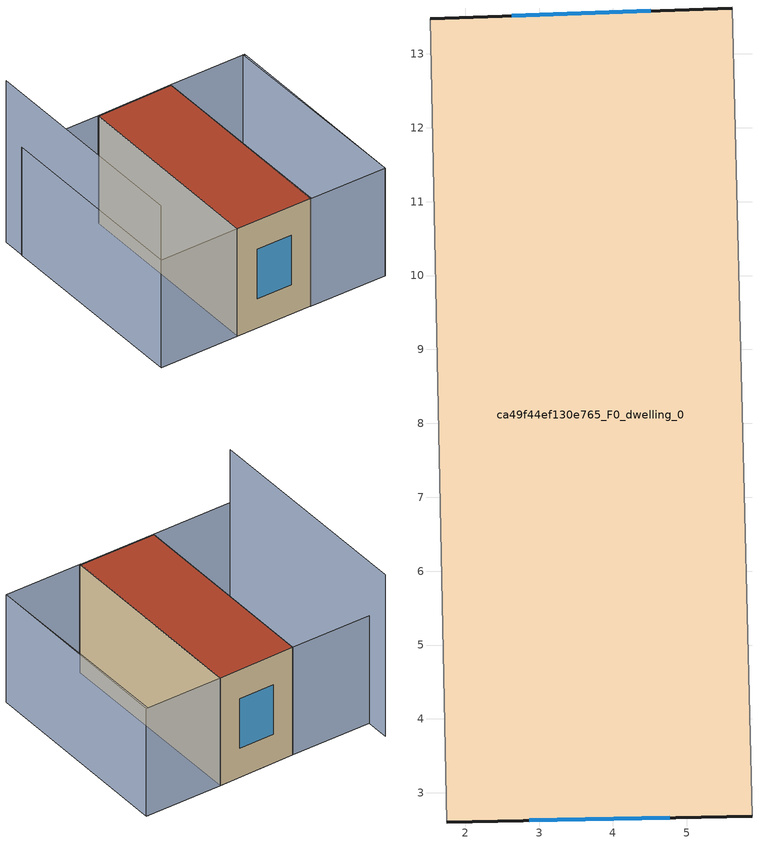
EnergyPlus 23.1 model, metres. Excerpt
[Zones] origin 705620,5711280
ca49f44ef130e765_F0_dwelling_0
 floor ground (EU_floor_Construction): 5.89,2.68 5.61,13.62 1.53,13.48 1.75,2.61 z0
 wall outside (EU_wall_Construction): 1.53,13.48 5.61,13.62 / 5.89,2.68 1.75,2.61 z0:6
 wall adiabatic (EU_wall_Construction): 1.75,2.61 1.53,13.48 / 5.61,13.62 5.89,2.68 z0:6
 window (EU_Window_Construction): 2.63,13.52 4.51,13.58 / 4.77,2.66 2.87,2.63 z1.62:4.38
 roof outside (EU_roof_Construction): 5.61,13.62 5.89,2.68 1.75,2.61 1.53,13.48 z6
shading: 1.53,13.48 1.75,2.61 / 1.75,2.61 -2.51,2.52 / -2.51,2.52 -2.73,13.39 / -2.73,13.39 1.53,13.48 / 9.76,13.71 9.97,2.74 / 9.97,2.74 5.82,2.66 / 5.82,2.66 5.61,13.63 / 5.61,13.63 9.76,13.71 / 9.97,2.74 9.64,13.72 z0:6; -2.76,14.64 -2.5,2.57 z0:9
[Building]
EU S2 Campaign: North Axis=0; Terrain=City; Solar Distribution=FullExterior
[Site:Location]
London: Latitude=51.5; Longitude=-0.5; Time Zone=0; Elevation=25
[SizingPeriod:WeatherFileDays]
AnnualSizingPeriod: Begin Month=1; Begin Day of Month=1; End Month=12; End Day of Month=31; Day of Week for Start Day=Monday; Use Weather File Daylight Saving Period=No; Use Weather File Rain and Snow Indicators=No
[MATERIAL]
EU_InternalMass_Material: Roughness=MediumRough; Thickness=0.1; Conductivity=1; Density=1800; Specific Heat=900; Thermal Absorptance=0.9; Solar Absorptance=0.7; Visible Absorptance=0.7
[MATERIAL:NOMASS] Roughness=MediumRough; Thermal Absorptance=0.9; Solar Absorptance=0.7; Visible Absorptance=0.7
Name | Thermal Resistance
EU_wall_NoMass | 0.727863
EU_roof_NoMass | 0.773354
EU_floor_NoMass | 1.79329
[WINDOWMATERIAL:SIMPLEGLAZINGSYSTEM]
EU_Window_SimpleGlazing: UFactor=2.58614; Solar Heat Gain Coefficient=0.76; Visible Transmittance=0.76
[CONSTRUCTION]
EU_wall_Construction: EU_wall_NoMass
EU_roof_Construction: EU_roof_NoMass
EU_floor_Construction: EU_floor_NoMass
EU_InternalMass_Construction: EU_InternalMass_Material
EU_Window_Construction: EU_Window_SimpleGlazing
[ZONE]
ca49f44ef130e765_F0_dwelling_0: Type=1; Multiplier=1; Ceiling Height=autocalculate; Volume=268.958; Floor Area=autocalculate; Part of Total Floor Area=Yes
[INTERNALMASS]
ca49f44ef130e765_F0_dwelling_0_EU_InternalMass: Construction=EU_InternalMass_Construction; Zone or ZoneList=ca49f44ef130e765_F0_dwelling_0; Surface Area=44.8266
[OTHEREQUIPMENT]
EU_Step8_InternalGain_ca49f44ef130e765_F0_dwelling_0_f000: Fuel Type=Electricity; Zone or ZoneList or Space or SpaceList=ca49f44ef130e765_F0_dwelling_0; Schedule=EU_Step8_GainSchedule_ca49f44ef130e765_F0_dwelling_0_f000; Design Level Calculation Method=Watts/Area; Power per Zone Floor Area=1; Fraction Latent=0; Fraction Radiant=0; Fraction Lost=0; Carbon Dioxide Generation Rate=0; EndUse Subcategory=EU_Step8_InternalGains
[ZONEVENTILATION:DESIGNFLOWRATE]
EU_ConstantAir_ca49f44ef130e765_F0_dwelling_0: Zone or ZoneList or Space or SpaceList=ca49f44ef130e765_F0_dwelling_0; Schedule=EU_AlwaysOn; Design Flow Rate Calculation Method=AirChanges/Hour; Air Changes per Hour=0.484901; Ventilation Type=Natural; Fan Pressure Rise=0; Fan Total Efficiency=1; Constant Term Coefficient=1; Temperature Term Coefficient=0; Velocity Term Coefficient=0; Velocity Squared Term Coefficient=0; Minimum Indoor Temperature=-100; Maximum Indoor Temperature=100; Delta Temperature=-100; Minimum Outdoor Temperature=-100; Maximum Outdoor Temperature=100; Maximum Wind Speed=40
[HVACTEMPLATE:THERMOSTAT]
EU_HeatOnly_ca49f44ef130e765_F0_dwelling_0: Constant Heating Setpoint=20; Constant Cooling Setpoint=50
[HVACTEMPLATE:ZONE:IDEALLOADSAIRSYSTEM]
ca49f44ef130e765_F0_dwelling_0: Template Thermostat=EU_HeatOnly_ca49f44ef130e765_F0_dwelling_0; System Availability Schedule=EU_AlwaysOn; Maximum Heating Supply Air Temperature=50; Minimum Cooling Supply Air Temperature=13; Maximum Heating Supply Air Humidity Ratio=0.0156; Minimum Cooling Supply Air Humidity Ratio=0.0077; Heating Limit=NoLimit; Cooling Limit=NoLimit; Heating Availability Schedule=EU_AlwaysOn; Cooling Availability Schedule=EU_CoolingOff; Dehumidification Control Type=ConstantSensibleHeatRatio; Cooling Sensible Heat Ratio=0.7; Dehumidification Setpoint=60; Humidification Control Type=None; Humidification Setpoint=30; Outdoor Air Method=None; Outdoor Air Flow Rate per Person=0.00944; Outdoor Air Flow Rate per Zone Floor Area=0; Outdoor Air Flow Rate per Zone=0; Demand Controlled Ventilation Type=None; Outdoor Air Economizer Type=NoEconomizer; Heat Recovery Type=None; Sensible Heat Recovery Effectiveness=0.7; Latent Heat Recovery Effectiveness=0.65
[SIZING:ZONE]
ca49f44ef130e765_F0_dwelling_0: Zone Cooling Design Supply Air Temperature Input Method=SupplyAirTemperature; Zone Cooling Design Supply Air Temperature=13; Zone Heating Design Supply Air Temperature Input Method=SupplyAirTemperature; Zone Heating Design Supply Air Temperature=50; Zone Cooling Design Supply Air Humidity Ratio=0.008; Zone Heating Design Supply Air Humidity Ratio=0.008; Cooling Design Air Flow Method=DesignDay; Cooling Design Air Flow Rate=0; Cooling Minimum Air Flow per Zone Floor Area=0.000762; Cooling Minimum Air Flow=0; Cooling Minimum Air Flow Fraction=0.2; Heating Design Air Flow Method=DesignDay; Heating Design Air Flow Rate=0; Heating Maximum Air Flow per Zone Floor Area=0.002032; Heating Maximum Air Flow=0.141576; Heating Maximum Air Flow Fraction=0.3; Account for Dedicated Outdoor Air System=No; Dedicated Outdoor Air System Control Strategy=NeutralSupplyAir; Dedicated Outdoor Air Low Setpoint Temperature for Design=autosize; Dedicated Outdoor Air High Setpoint Temperature for Design=autosize; Zone Load Sizing Method=Sensible Load Only No Latent Load; Zone Latent Cooling Design Supply Air Humidity Ratio Input Method=HumidityRatioDifference; Zone Cooling Design Supply Air Humidity Ratio Difference=0.005; Zone Latent Heating Design Supply Air Humidity Ratio Input Method=HumidityRatioDifference; Zone Humidification Design Supply Air Humidity Ratio Difference=0.005
[SCHEDULE:CONSTANT]
Name | Hourly Value
EU_AlwaysOn | 1
EU_CoolingOff | 0
[SCHEDULE:FILE]
EU_Step8_GainSchedule_ca49f44ef130e765_F0_dwelling_0_f000: File=../../schedules/ca49f44ef130e765/ca49f44ef130e765_F0_dwelling_0_f000_gain.csv; Column Number=1; Rows to Skip at Top=0; Number of Hours of Data=8760; Column Separator=Comma; Interpolate to Timestep=No; Minutes per Item=60; Adjust Schedule for Daylight Savings=Yes
